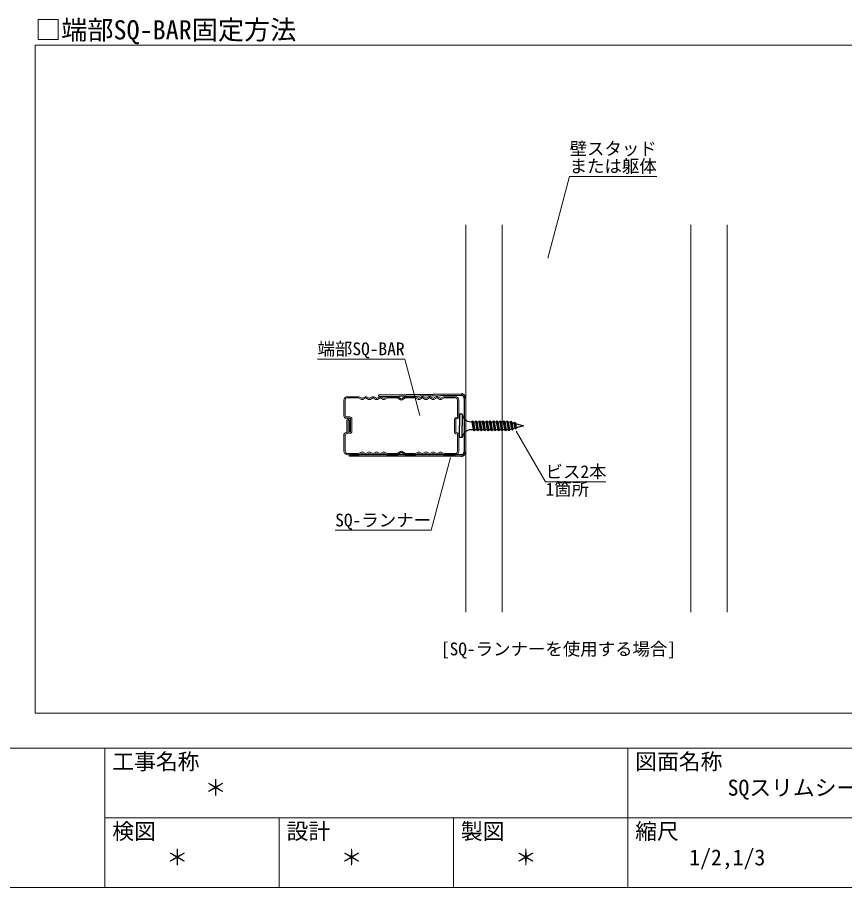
# Model space of a CAD drawing. Units: millimetres on the paper, enlarged 20 times, with parts at other scales. Extents: x -3900 to 3900, y -2694 to 2650.
# Drawn here: x -1 to 1898, y -2650 to -653 of the extents above; entities that cross this region are included whole.
import ezdxf
from ezdxf.enums import TextEntityAlignment as Align

# ---------------------------------------------------------------- set-up
doc = ezdxf.new("R2010")
doc.units = ezdxf.units.MM
doc.header["$LTSCALE"] = 20
for name, color, linetype, lineweight in [('2-2_野縁受け', 3, 'Continuous', 18), ('2-3_野縁', 2, 'Continuous', 25), ('2-6_文字', 7, 'Continuous', 18), ('2-C_ビス・アンカーボルト・強調図形', 2, 'Continuous', 25), ('2-D_パネル', 4, 'Continuous', 9), ('F-3_野縁', 3, 'Continuous', 18)]:
    doc.layers.add(name, color=color, linetype=linetype, lineweight=lineweight)
doc.layers.add('F-6_文字', color=7, linetype='Continuous')
doc.styles.add('ＭＳ ゴシック', font='')
doc.styles.get('ＭＳ ゴシック').set_extended_font_data('MS Gothic')

msp = doc.modelspace()

# ---------------------------------------------------------------- linework, layer by layer
at = {"layer": '2-2_野縁受け'}
for p, q in [((1111.68, -1128.77), (1111.68, -2017.64)), ((1545.01, -1128.77), (1545.01, -2017.64)), ((748.86, -1567.92), (748.86, -1531.35)), ((751.72, -1567.92), (751.72, -1531.35)), ((756.86, -1523.35), (782.19, -1523.35)), ((756.86, -1526.22), (782.19, -1526.22)), ((788.89, -1529.62), (782.5, -1526.29)), ((790.21, -1527.08), (783.82, -1523.75)), ((790.83, -1527.08), (797.23, -1523.75)), ((792.15, -1529.62), (798.55, -1526.29)), ((805.56, -1529.62), (799.16, -1526.29)), ((806.88, -1527.08), (800.49, -1523.75)), ((807.5, -1527.08), (813.89, -1523.75)), ((808.82, -1529.62), (815.21, -1526.29)), ((822.23, -1529.62), (815.83, -1526.29)), ((823.55, -1527.08), (817.15, -1523.75)), ((824.16, -1527.08), (830.56, -1523.75)), ((825.49, -1529.62), (831.88, -1526.29)), ((838.89, -1529.62), (832.5, -1526.29)), ((840.21, -1527.08), (833.82, -1523.75)), ((840.83, -1527.08), (847.23, -1523.75)), ((842.15, -1529.62), (848.55, -1526.29)), ((848.86, -1523.35), (870.52, -1523.35)), ((848.86, -1526.22), (870.52, -1526.22)), ((870.86, -1526.31), (878.75, -1530.88)), ((872.29, -1523.83), (880.19, -1528.4)), ((888.75, -1523.83), (880.86, -1528.4)), ((882.29, -1530.88), (890.19, -1526.31)), ((912.19, -1523.35), (890.52, -1523.35)), ((912.19, -1526.22), (890.52, -1526.22)), ((918.89, -1529.62), (912.5, -1526.29)), ((920.21, -1527.08), (913.82, -1523.75)), ((920.83, -1527.08), (927.23, -1523.75)), ((922.15, -1529.62), (928.55, -1526.29)), ((935.56, -1529.62), (929.16, -1526.29)), ((936.88, -1527.08), (930.49, -1523.75)), ((937.5, -1527.08), (943.89, -1523.75)), ((938.82, -1529.62), (945.21, -1526.29)), ((952.23, -1529.62), (945.83, -1526.29)), ((953.55, -1527.08), (947.15, -1523.75)), ((954.16, -1527.08), (960.56, -1523.75)), ((955.49, -1529.62), (961.88, -1526.29)), ((968.89, -1529.62), (962.5, -1526.29)), ((970.21, -1527.08), (963.82, -1523.75)), ((970.83, -1527.08), (977.23, -1523.75)), ((972.15, -1529.62), (978.55, -1526.29)), ((1004.19, -1523.35), (978.86, -1523.35)), ((1004.19, -1526.22), (978.86, -1526.22)), ((1009.32, -1531.35), (1009.32, -1569.71)), ((1012.19, -1569.71), (1012.19, -1531.35)), ((762.12, -1569.92), (753.72, -1569.92)), ((753.72, -1572.79), (762.12, -1572.79)), ((755.52, -1604.71), (755.52, -1577.09)), ((761.25, -1577.09), (758.39, -1577.09)), ((761.25, -1577.09), (761.25, -1602.95)), ((761.25, -1577.09), (761.25, -1602.95)), ((764.12, -1602.95), (764.12, -1574.79)), ((764.12, -1575.75), (764.12, -1602.95)), ((766.99, -1602.95), (766.99, -1574.79)), ((1002.66, -1575.53), (1002.66, -1604.51)), ((1005.51, -1571.7), (1008.51, -1570.8)), ((1005.52, -1604.51), (1005.52, -1575.53)), ((1009.34, -1573.54), (1006.33, -1574.44)), ((748.86, -1610.33), (748.86, -1648.69)), ((754.9, -1605.54), (751.71, -1606.5)), ((751.72, -1648.69), (751.72, -1610.33)), ((755.54, -1608.34), (752.53, -1609.24)), ((764.12, -1602.95), (761.25, -1602.95)), ((1005.51, -1608.34), (1008.51, -1609.24)), ((1009.34, -1606.5), (1006.33, -1605.59)), ((1009.32, -1610.33), (1009.32, -1648.69)), ((1012.19, -1610.33), (1012.19, -1648.69)), ((756.86, -1653.82), (782.19, -1653.82)), ((756.86, -1656.69), (782.19, -1656.69)), ((788.89, -1650.42), (782.5, -1653.74)), ((790.21, -1652.96), (783.82, -1656.29)), ((790.83, -1652.96), (797.23, -1656.29)), ((792.15, -1650.42), (798.55, -1653.74)), ((805.56, -1650.42), (799.16, -1653.74)), ((806.88, -1652.96), (800.49, -1656.29)), ((807.5, -1652.96), (813.89, -1656.29)), ((808.82, -1650.42), (815.21, -1653.74)), ((822.23, -1650.42), (815.83, -1653.74)), ((823.55, -1652.96), (817.15, -1656.29)), ((824.16, -1652.96), (830.56, -1656.29)), ((825.49, -1650.42), (831.88, -1653.74)), ((838.89, -1650.42), (832.5, -1653.74)), ((840.21, -1652.96), (833.82, -1656.29)), ((840.83, -1652.96), (847.23, -1656.29)), ((842.15, -1650.42), (848.55, -1653.74)), ((848.86, -1653.82), (870.52, -1653.82)), ((848.86, -1656.69), (870.52, -1656.69)), ((870.86, -1653.73), (878.75, -1649.16)), ((872.29, -1656.21), (880.19, -1651.64)), ((888.75, -1656.21), (880.86, -1651.64)), ((882.29, -1649.16), (890.19, -1653.73)), ((912.19, -1653.82), (890.52, -1653.82)), ((912.19, -1656.69), (890.52, -1656.69)), ((918.89, -1650.42), (912.5, -1653.74)), ((920.21, -1652.96), (913.82, -1656.29)), ((920.83, -1652.96), (927.23, -1656.29)), ((922.15, -1650.42), (928.55, -1653.74)), ((935.56, -1650.42), (929.16, -1653.74)), ((936.88, -1652.96), (930.49, -1656.29)), ((937.5, -1652.96), (943.89, -1656.29)), ((938.82, -1650.42), (945.21, -1653.74)), ((952.23, -1650.42), (945.83, -1653.74)), ((953.55, -1652.96), (947.15, -1656.29)), ((954.16, -1652.96), (960.56, -1656.29)), ((955.49, -1650.42), (961.88, -1653.74)), ((968.89, -1650.42), (962.5, -1653.74)), ((970.21, -1652.96), (963.82, -1656.29)), ((970.83, -1652.96), (977.23, -1656.29)), ((972.15, -1650.42), (978.55, -1653.74)), ((1004.19, -1653.82), (978.86, -1653.82)), ((1004.19, -1656.69), (978.86, -1656.69))]:
    msp.add_line(p, q, dxfattribs=at)
msp.add_lwpolyline([(758.39, -1604.29), (758.39, -1577.09), (758.39, -1604.51)], dxfattribs=at)
for centre, radius, start, end in [((756.86, -1531.35), 8, 90, 180), ((756.86, -1531.35), 5.13, 90, 180), ((782.19, -1526.89), 3.53, 62.52154, 90), ((782.19, -1526.89), 0.667, 62.52154, 90), ((790.52, -1526.49), 3.53, 242.52154, 297.47846), ((790.52, -1526.49), 0.667, 242.52154, 297.47846), ((798.86, -1526.89), 3.53, 62.52154, 117.47846), ((798.86, -1526.89), 0.667, 62.52154, 117.47846), ((807.19, -1526.49), 3.53, 242.52154, 297.47846), ((807.19, -1526.49), 0.667, 242.52154, 297.47846), ((815.52, -1526.89), 3.53, 62.52154, 117.47846), ((815.52, -1526.89), 0.667, 62.52154, 117.47846), ((823.86, -1526.49), 3.53, 242.52154, 297.47846), ((823.86, -1526.49), 0.667, 242.52154, 297.47846), ((832.19, -1526.89), 3.53, 62.52154, 117.47846), ((832.19, -1526.89), 0.667, 62.52154, 117.47846), ((840.52, -1526.49), 3.53, 242.52154, 297.47846), ((840.52, -1526.49), 0.667, 242.52154, 297.47846), ((848.86, -1526.89), 3.53, 90, 117.47846), ((848.86, -1526.89), 0.667, 90, 117.47846), ((870.52, -1526.89), 3.53, 59.94795, 90), ((870.52, -1526.89), 0.667, 59.94795, 90), ((880.52, -1527.82), 3.53, 239.94795, 300.05205), ((880.52, -1527.82), 0.667, 239.94795, 300.05205), ((890.52, -1526.89), 3.53, 90, 120.05205), ((890.52, -1526.89), 3.53, 90, 120.05205), ((890.52, -1526.89), 0.667, 90, 120.05205), ((890.52, -1526.89), 0.667, 90, 120.05205), ((912.19, -1526.89), 3.53, 62.52154, 90), ((912.19, -1526.89), 0.667, 62.52154, 90), ((920.52, -1526.49), 3.53, 242.52154, 297.47846), ((920.52, -1526.49), 0.667, 242.52154, 297.47846), ((928.86, -1526.89), 3.53, 62.52154, 117.47846), ((928.86, -1526.89), 0.667, 62.52154, 117.47846), ((937.19, -1526.49), 3.53, 242.52154, 297.47846), ((937.19, -1526.49), 0.667, 242.52154, 297.47846), ((945.52, -1526.89), 3.53, 62.52154, 117.47846), ((945.52, -1526.89), 0.667, 62.52154, 117.47846), ((953.86, -1526.49), 3.53, 242.52154, 297.47846), ((953.86, -1526.49), 0.667, 242.52154, 297.47846), ((962.19, -1526.89), 3.53, 62.52154, 117.47846), ((962.19, -1526.89), 0.667, 62.52154, 117.47846), ((970.52, -1526.49), 3.53, 242.52154, 297.47846), ((970.52, -1526.49), 0.667, 242.52154, 297.47846), ((978.86, -1526.89), 3.53, 90, 117.47846), ((978.86, -1526.89), 0.667, 90, 117.47846), ((1004.19, -1531.35), 8, 0, 90), ((1004.19, -1531.35), 5.13, 0, 90), ((753.72, -1567.92), 4.87, 180, 270), ((753.72, -1567.92), 2, 180, 270), ((759.82, -1577.09), 4.3, 0, 180), ((759.82, -1577.09), 1.43, 0, 180), ((762.12, -1574.79), 4.87, 0, 90), ((762.12, -1574.79), 2, 0, 90), ((1006.66, -1575.53), 4, 106.69924, 180), ((1006.66, -1575.53), 1.13, 106.69924, 180), ((1008.19, -1569.71), 1.13, 286.69924, 0), ((1008.19, -1569.71), 4, 286.69924, 0), ((752.86, -1610.33), 4, 106.70531, 180), ((752.86, -1610.33), 1.13, 106.70531, 180), ((754.65, -1604.71), 0.867, 286.70531, 0), ((754.39, -1604.51), 4, 286.70531, 0), ((762.69, -1602.95), 4.3, 180, 0), ((762.69, -1602.95), 1.43, 180, 0), ((1006.66, -1604.51), 4, 180, 253.30076), ((1006.66, -1604.51), 1.13, 180, 253.30076), ((1008.19, -1610.33), 1.13, 0, 73.30076), ((1008.19, -1610.33), 4, 0, 73.30076), ((756.86, -1648.69), 8, 180, 270), ((756.86, -1648.69), 5.13, 180, 270), ((782.19, -1653.15), 0.667, 270, 297.47846), ((782.19, -1653.15), 3.53, 270, 297.47846), ((790.52, -1653.55), 3.53, 62.52154, 117.47846), ((790.52, -1653.55), 0.667, 62.52154, 117.47846), ((798.86, -1653.15), 3.53, 242.52154, 297.47846), ((798.86, -1653.15), 0.667, 242.52154, 297.47846), ((807.19, -1653.55), 3.53, 62.52154, 117.47846), ((807.19, -1653.55), 0.667, 62.52154, 117.47846), ((815.52, -1653.15), 3.53, 242.52154, 297.47846), ((815.52, -1653.15), 0.667, 242.52154, 297.47846), ((823.86, -1653.55), 3.53, 62.52154, 117.47846), ((823.86, -1653.55), 0.667, 62.52154, 117.47846), ((832.19, -1653.15), 3.53, 242.52154, 297.47846), ((832.19, -1653.15), 0.667, 242.52154, 297.47846), ((840.52, -1653.55), 3.53, 62.52154, 117.47846), ((840.52, -1653.55), 0.667, 62.52154, 117.47846), ((848.86, -1653.15), 3.53, 242.52154, 270), ((848.86, -1653.15), 0.667, 242.52154, 270), ((870.52, -1653.15), 0.667, 270, 300.05205), ((870.52, -1653.15), 3.53, 270, 300.05205), ((880.52, -1652.22), 3.53, 59.94795, 120.05205), ((880.52, -1652.22), 0.667, 59.94795, 120.05205), ((890.52, -1653.15), 3.53, 239.94795, 270), ((890.52, -1653.15), 3.53, 239.94795, 270), ((890.52, -1653.15), 0.667, 239.94795, 270), ((890.52, -1653.15), 0.667, 239.94795, 270), ((912.19, -1653.15), 0.667, 270, 297.47846), ((912.19, -1653.15), 3.53, 270, 297.47846), ((920.52, -1653.55), 3.53, 62.52154, 117.47846), ((920.52, -1653.55), 0.667, 62.52154, 117.47846), ((928.86, -1653.15), 3.53, 242.52154, 297.47846), ((928.86, -1653.15), 0.667, 242.52154, 297.47846), ((937.19, -1653.55), 3.53, 62.52154, 117.47846), ((937.19, -1653.55), 0.667, 62.52154, 117.47846), ((945.52, -1653.15), 3.53, 242.52154, 297.47846), ((945.52, -1653.15), 0.667, 242.52154, 297.47846), ((953.86, -1653.55), 3.53, 62.52154, 117.47846), ((953.86, -1653.55), 0.667, 62.52154, 117.47846), ((962.19, -1653.15), 3.53, 242.52154, 297.47846), ((962.19, -1653.15), 0.667, 242.52154, 297.47846), ((970.52, -1653.55), 3.53, 62.52154, 117.47846), ((970.52, -1653.55), 0.667, 62.52154, 117.47846), ((978.86, -1653.15), 3.53, 242.52154, 270), ((978.86, -1653.15), 0.667, 242.52154, 270), ((1004.19, -1648.69), 8, 270, 0), ((1004.19, -1648.69), 5.13, 270, 0)]:
    msp.add_arc(centre, radius, start, end, dxfattribs=at)
at = {"layer": '2-3_野縁'}
for p, q in [((1017.8, -1520.65), (828.9, -1523.35)), ((1025.01, -1527.3), (1025.01, -1649.66)), ((761.68, -1660.01), (762.1, -1656.7)), ((1017.93, -1656.31), (762.1, -1656.7)), ((1017.72, -1659.64), (761.68, -1660.01))]:
    msp.add_line(p, q, dxfattribs=at)
msp.add_lwpolyline([(1017.52, -1517.33), (828.35, -1520.05), (828.9, -1523.35)], dxfattribs=at)
for centre, radius, start, end in [((1018.35, -1527.3), 10, 0, 94.76), ((1018.35, -1527.3), 6.67, 0, 94.76), ((1018.35, -1649.66), 10, 266.42, 0), ((1018.35, -1649.66), 6.67, 266.42, 0)]:
    msp.add_arc(centre, radius, start, end, dxfattribs=at)
at = {"layer": '2-6_文字'}
for p, q in [((1266.68, -1017.75), (1216.42, -1205.34)), ((1266.68, -1017.75), (1466.68, -1017.75)), ((688.24, -1437.05), (888.24, -1437.05)), ((888.24, -1437.05), (922.87, -1566.31)), ((1144.17, -1602.42), (1211.45, -1718.96)), ((948.76, -1830), (993.5, -1663.01)), ((1211.45, -1718.96), (1350.14, -1718.96)), ((948.76, -1830), (728.76, -1830))]:
    msp.add_line(p, q, dxfattribs=at)
at = {"layer": '2-C_ビス・アンカーボルト・強調図形'}
for p, q in [((1014.37, -1563.42), (1014.37, -1590.09)), ((1019.88, -1563.42), (1014.37, -1563.42)), ((1019.88, -1563.42), (1019.88, -1590.09)), ((1014.37, -1616.75), (1014.37, -1590.09)), ((1019.88, -1616.75), (1019.88, -1590.09)), ((1039.7, -1580.75), (1042.41, -1580.75)), ((1043.7, -1578.42), (1042.41, -1580.75)), ((1042.41, -1580.75), (1045.61, -1599.42)), ((1043.7, -1578.42), (1045.79, -1580.75)), ((1043.7, -1578.42), (1047.7, -1601.75)), ((1045.79, -1580.75), (1048.99, -1599.42)), ((1045.79, -1580.75), (1050.41, -1580.75)), ((1051.7, -1578.42), (1050.41, -1580.75)), ((1050.41, -1580.75), (1053.61, -1599.42)), ((1051.7, -1578.42), (1053.79, -1580.75)), ((1051.7, -1578.42), (1055.7, -1601.75)), ((1053.79, -1580.75), (1056.99, -1599.42)), ((1053.79, -1580.75), (1058.41, -1580.75)), ((1059.7, -1578.42), (1058.41, -1580.75)), ((1058.41, -1580.75), (1061.61, -1599.42)), ((1059.7, -1578.42), (1061.79, -1580.75)), ((1059.7, -1578.42), (1063.7, -1601.75)), ((1061.79, -1580.75), (1064.99, -1599.42)), ((1061.79, -1580.75), (1066.41, -1580.75)), ((1067.7, -1578.42), (1066.41, -1580.75)), ((1066.41, -1580.75), (1069.61, -1599.42)), ((1067.7, -1578.42), (1069.79, -1580.75)), ((1067.7, -1578.42), (1071.7, -1601.75)), ((1069.79, -1580.75), (1072.99, -1599.42)), ((1069.79, -1580.75), (1074.41, -1580.75)), ((1075.7, -1578.42), (1074.41, -1580.75)), ((1074.41, -1580.75), (1077.61, -1599.42)), ((1075.7, -1578.42), (1077.79, -1580.75)), ((1075.7, -1578.42), (1079.7, -1601.75)), ((1077.79, -1580.75), (1080.99, -1599.42)), ((1077.79, -1580.75), (1082.41, -1580.75)), ((1083.7, -1578.42), (1082.41, -1580.75)), ((1082.41, -1580.75), (1085.61, -1599.42)), ((1083.7, -1578.42), (1085.79, -1580.75)), ((1083.7, -1578.42), (1087.7, -1601.75)), ((1085.79, -1580.75), (1088.99, -1599.42)), ((1085.79, -1580.75), (1090.41, -1580.75)), ((1091.7, -1578.42), (1090.41, -1580.75)), ((1090.41, -1580.75), (1093.61, -1599.42)), ((1091.7, -1578.42), (1093.79, -1580.75)), ((1091.7, -1578.42), (1095.7, -1601.75)), ((1093.79, -1580.75), (1096.99, -1599.42)), ((1093.79, -1580.75), (1098.41, -1580.75)), ((1099.7, -1578.42), (1098.41, -1580.75)), ((1098.41, -1580.75), (1101.61, -1599.42)), ((1099.7, -1578.42), (1101.79, -1580.75)), ((1099.7, -1578.42), (1103.7, -1601.75)), ((1101.79, -1580.75), (1104.99, -1599.42)), ((1101.79, -1580.75), (1106.41, -1580.75)), ((1107.7, -1578.42), (1106.41, -1580.75)), ((1106.41, -1580.75), (1109.61, -1599.42)), ((1107.7, -1578.42), (1109.79, -1580.75)), ((1107.7, -1578.42), (1111.7, -1601.75)), ((1109.79, -1580.75), (1112.99, -1599.42)), ((1109.79, -1580.75), (1114.41, -1580.75)), ((1115.7, -1578.42), (1114.41, -1580.75)), ((1114.41, -1580.75), (1117.61, -1599.42)), ((1115.7, -1578.42), (1119.7, -1601.75)), ((1115.7, -1578.42), (1117.79, -1580.75)), ((1117.79, -1580.75), (1120.99, -1599.42)), ((1117.79, -1580.75), (1122.41, -1580.75)), ((1123.7, -1578.42), (1122.41, -1580.75)), ((1122.41, -1580.75), (1125.61, -1599.42)), ((1123.7, -1578.42), (1125.79, -1580.75)), ((1123.7, -1578.42), (1127.7, -1601.75)), ((1125.79, -1580.75), (1128.99, -1599.42)), ((1125.79, -1580.75), (1130.55, -1581.55)), ((1131.84, -1579.22), (1130.55, -1581.55)), ((1130.55, -1581.55), (1133.34, -1597.84)), ((1131.84, -1579.22), (1134.1, -1582.54)), ((1131.84, -1579.22), (1135.43, -1600.17)), ((1134.1, -1582.54), (1136.57, -1596.94)), ((1134.1, -1582.54), (1138.95, -1583.9)), ((1136.57, -1596.94), (1135.43, -1600.17)), ((1140.98, -1595.7), (1136.57, -1596.94)), ((1140.24, -1581.57), (1138.95, -1583.9)), ((1138.95, -1583.9), (1140.98, -1595.7)), ((1140.24, -1581.57), (1143.07, -1598.04)), ((1140.98, -1595.7), (1143.07, -1598.04)), ((1144.2, -1594.8), (1143.07, -1598.04)), ((1019.88, -1616.75), (1014.37, -1616.75)), ((1045.61, -1599.42), (1039.7, -1599.42)), ((1045.61, -1599.42), (1047.7, -1601.75)), ((1048.99, -1599.42), (1047.7, -1601.75)), ((1053.61, -1599.42), (1048.99, -1599.42)), ((1053.61, -1599.42), (1055.7, -1601.75)), ((1056.99, -1599.42), (1055.7, -1601.75)), ((1061.61, -1599.42), (1056.99, -1599.42)), ((1061.61, -1599.42), (1063.7, -1601.75)), ((1064.99, -1599.42), (1063.7, -1601.75)), ((1069.61, -1599.42), (1064.99, -1599.42)), ((1069.61, -1599.42), (1071.7, -1601.75)), ((1072.99, -1599.42), (1071.7, -1601.75)), ((1077.61, -1599.42), (1072.99, -1599.42)), ((1077.61, -1599.42), (1079.7, -1601.75)), ((1080.99, -1599.42), (1079.7, -1601.75)), ((1085.61, -1599.42), (1080.99, -1599.42)), ((1085.61, -1599.42), (1087.7, -1601.75)), ((1088.99, -1599.42), (1087.7, -1601.75)), ((1093.61, -1599.42), (1088.99, -1599.42)), ((1093.61, -1599.42), (1095.7, -1601.75)), ((1096.99, -1599.42), (1095.7, -1601.75)), ((1101.61, -1599.42), (1096.99, -1599.42)), ((1101.61, -1599.42), (1103.7, -1601.75)), ((1104.99, -1599.42), (1103.7, -1601.75)), ((1109.61, -1599.42), (1104.99, -1599.42)), ((1109.61, -1599.42), (1111.7, -1601.75)), ((1112.99, -1599.42), (1111.7, -1601.75)), ((1117.61, -1599.42), (1112.99, -1599.42)), ((1117.61, -1599.42), (1119.7, -1601.75)), ((1120.99, -1599.42), (1119.7, -1601.75)), ((1125.61, -1599.42), (1120.99, -1599.42)), ((1125.61, -1599.42), (1127.7, -1601.75)), ((1128.99, -1599.42), (1127.7, -1601.75)), ((1133.34, -1597.84), (1128.99, -1599.42)), ((1133.34, -1597.84), (1135.43, -1600.17))]:
    msp.add_line(p, q, dxfattribs=at)
for points in [[(1140.24, -1581.57), (1142.5, -1584.9), (1144.2, -1594.8)], [(1142.5, -1584.9), (1161.04, -1590.09), (1144.2, -1594.8)]]:
    msp.add_lwpolyline(points, dxfattribs=at)
for centre, radius, start, end in [((1039.7, -1560.75), 20, 187.66225, 270), ((1081.95, -1578.98), 3.33, 342.06519, 0), ((1039.7, -1619.42), 20, 90, 172.33774)]:
    msp.add_arc(centre, radius, start, end, dxfattribs=at)
at = {"layer": '2-D_パネル'}
for p, q in [((1028.35, -1128.77), (1028.35, -2017.64)), ((1628.35, -1128.77), (1628.35, -2017.64))]:
    msp.add_line(p, q, dxfattribs=at)
at = {"layer": 'F-3_野縁'}
for p, q in [((40, -716.67), (3820, -716.67)), ((40, -716.67), (40, -2250)), ((40, -2250), (3820, -2250)), ((-3900, -2330), (3900, -2330)), ((200, -2330), (200, -2650)), ((-3900, -2650), (3900, -2650))]:
    msp.add_line(p, q, dxfattribs=at)
at = {"layer": 'F-3_野縁', "color": 7}
for p, q in [((1400, -2330), (1400, -2650)), ((200, -2490), (3900, -2490)), ((600, -2490), (600, -2650)), ((1000, -2490), (1000, -2650))]:
    msp.add_line(p, q, dxfattribs=at)

# ---------------------------------------------------------------- texts
at = {"layer": '2-6_文字', "style": 'ＭＳ ゴシック'}
for s, p in [('壁スタッド', (1266.68, -977.67)), ('または躯体', (1266.68, -1017.75)), ('端部SQ-BAR', (688.24, -1437.05)), ('ビス2本', (1211.45, -1718.96)), ('1箇所', (1211.45, -1758.96)), ('SQ-ランナー', (728.76, -1830)), ('[SQ-ランナーを使用する場合]', (971.29, -2125.81))]:
    msp.add_text(s, height=29.33, dxfattribs=at).set_placement(p, align=Align.BOTTOM_LEFT)
at = {"layer": 'F-6_文字', "style": 'ＭＳ ゴシック'}
for s, height, p in [('□端部SQ-BAR固定方法', 43.99, (40, -716.67)), ('工事名称', 36.66, (217.26, -2390)), ('図面名称', 36.66, (1417.26, -2390)), ('＊', 36.66, (429.26, -2450)), ('SQスリムシーリング工法\u3000標準図', 36.66, (1629.26, -2450)), ('検図', 36.66, (217.26, -2550)), ('設計', 36.66, (617.26, -2550)), ('製図', 36.66, (1017.26, -2550)), ('縮尺', 36.66, (1417.26, -2550)), ('＊', 36.66, (341.26, -2610)), ('＊', 36.66, (741.26, -2610)), ('＊', 36.66, (1141.26, -2610)), ('1/2,1/3', 36.66, (1541.26, -2610))]:
    msp.add_text(s, height=height, dxfattribs=at).set_placement(p, align=Align.BOTTOM_LEFT)

doc.saveas('drawing.dxf')
